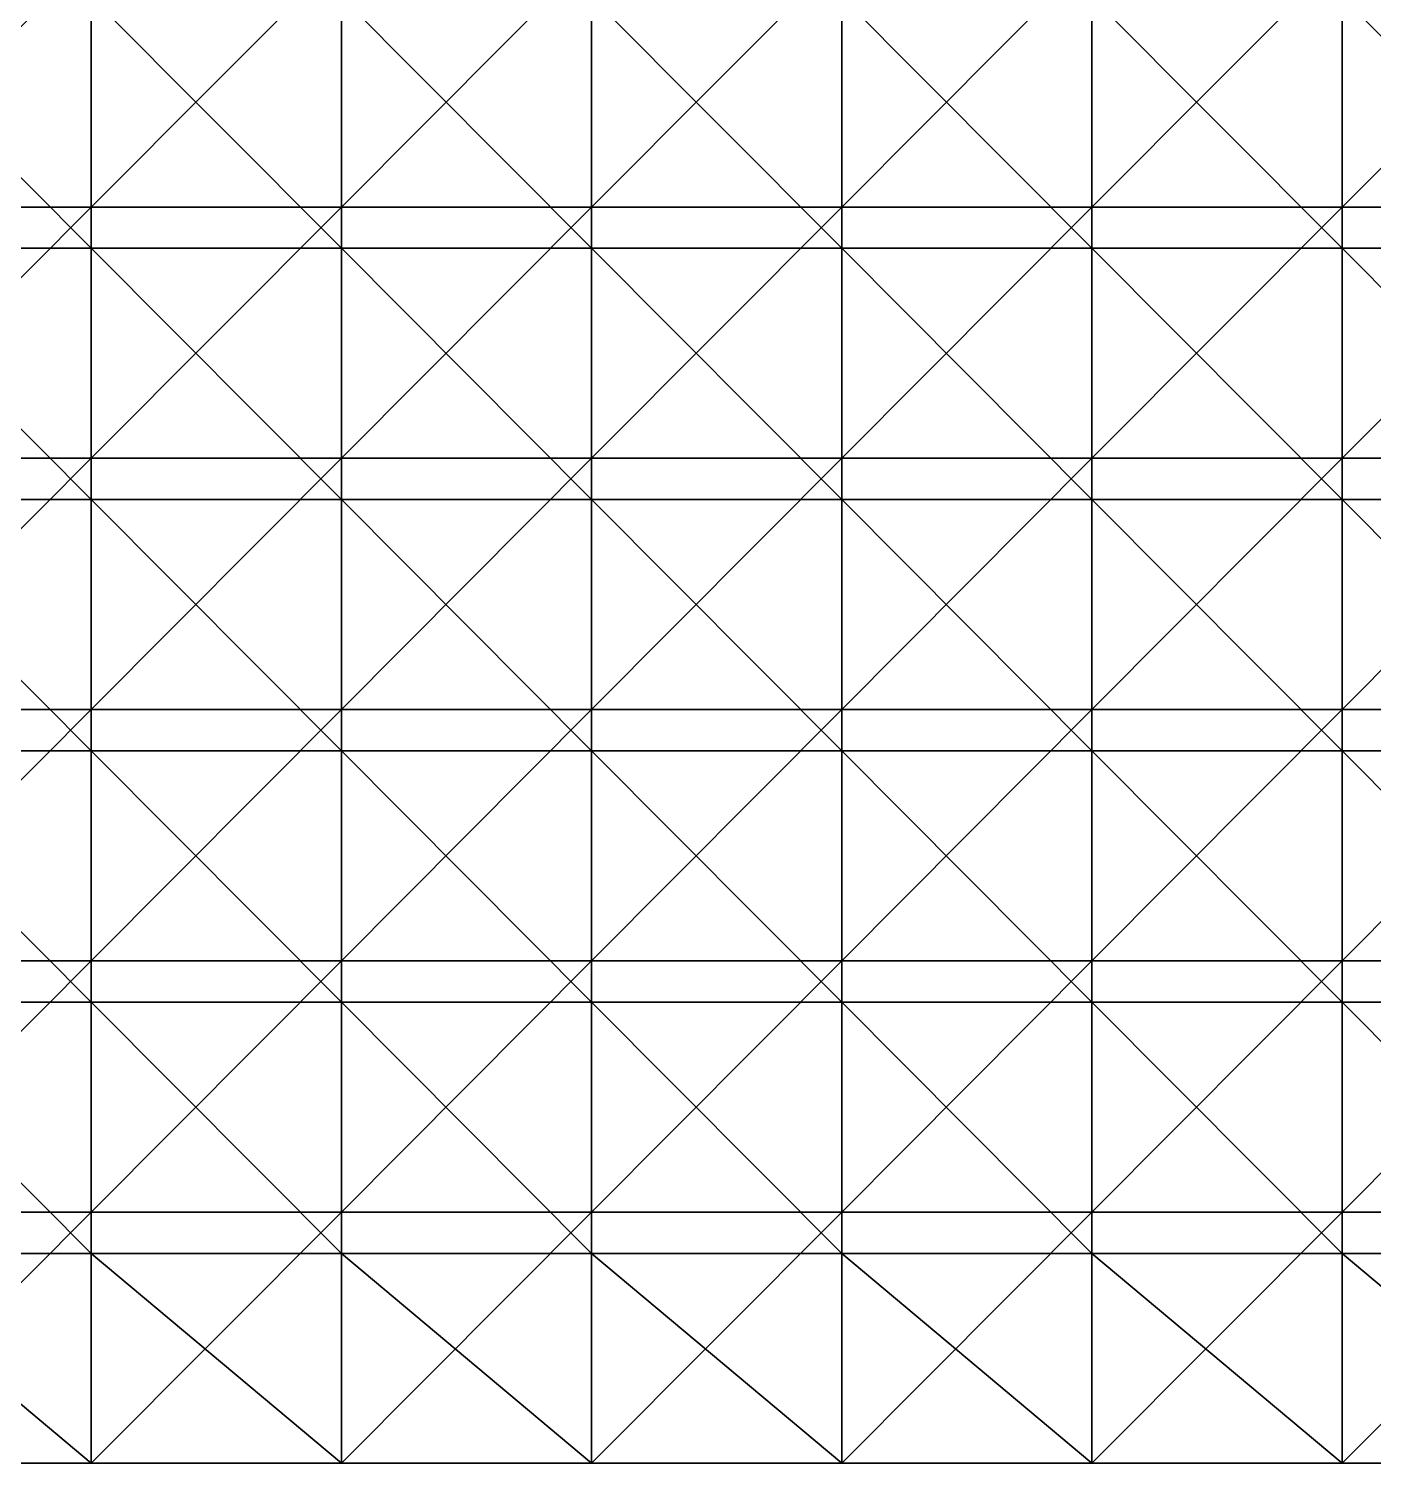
# Model space of a CAD drawing. Header units: inches. Extents: x 0 to 300, y 0 to 160.
# Drawn here: x 75 to 112.5, y 0 to 40 of the extents above; entities that cross this region are included whole.
import ezdxf

# ---------------------------------------------------------------- set-up
doc = ezdxf.new("R2010")
doc.units = ezdxf.units.IN
doc.header["$LTSCALE"] = 198.929398
doc.header["$MEASUREMENT"] = 0
for name, color, linetype in [('3', 7, 'CONTINUOUS'), ('4', 7, 'CONTINUOUS'), ('6', 7, 'CONTINUOUS')]:
    doc.layers.add(name, color=color, linetype=linetype)

msp = doc.modelspace()

# ---------------------------------------------------------------- linework, layer by layer
at = {"layer": '3', "linetype": 'CONTINUOUS'}
for points in [[(76.744, 0), (69.767, 0), (76.744, 0, -7), (76.744, 0)], [(76.744, 0, -7), (69.767, 0), (69.767, 0, -7), (76.744, 0, -7)], [(76.744, 0, -7), (69.767, 0, -7), (76.744, 0, -14.007), (76.744, 0, -7)], [(76.744, 0, -14.007), (69.767, 0, -7), (69.767, 0, -14.007), (76.744, 0, -14.007)], [(76.744, 0, -14.007), (69.767, 0, -14.007), (76.744, 0, -21.014), (76.744, 0, -14.007)], [(76.744, 0, -21.014), (69.767, 0, -14.007), (69.767, 0, -21.014), (76.744, 0, -21.014)], [(76.744, 0, -21.014), (69.767, 0, -21.014), (76.744, 0, -28.021), (76.744, 0, -21.014)], [(76.744, 0, -28.021), (69.767, 0, -21.014), (69.767, 0, -28.021), (76.744, 0, -28.021)], [(76.744, 0, -28.021), (69.767, 0, -28.021), (76.744, 0, -35.028), (76.744, 0, -28.021)], [(76.744, 0, -35.028), (69.767, 0, -28.021), (69.767, 0, -35.028), (76.744, 0, -35.028)], [(76.744, 0, -35.028), (69.767, 0, -35.028), (76.744, 0, -42.035), (76.744, 0, -35.028)], [(76.744, 0, -42.035), (69.767, 0, -35.028), (69.767, 0, -42.035), (76.744, 0, -42.035)], [(76.744, 0, -42.035), (69.767, 0, -42.035), (76.744, 0, -49.042), (76.744, 0, -42.035)], [(76.744, 0, -49.042), (69.767, 0, -42.035), (69.767, 0, -49.042), (76.744, 0, -49.042)], [(76.744, 0, -49.042), (69.767, 0, -49.042), (76.744, 0, -56.049), (76.744, 0, -49.042)], [(76.744, 0, -56.049), (69.767, 0, -49.042), (69.767, 0, -56.049), (76.744, 0, -56.049)], [(76.744, 0, -56.049), (69.767, 0, -56.049), (76.744, 0, -63.056), (76.744, 0, -56.049)], [(76.744, 0, -63.056), (69.767, 0, -56.049), (69.767, 0, -63.056), (76.744, 0, -63.056)], [(76.744, 0, -63.056), (69.767, 0, -63.056), (76.744, 0, -70.063), (76.744, 0, -63.056)], [(76.744, 0, -70.063), (69.767, 0, -63.056), (69.767, 0, -70.063), (76.744, 0, -70.063)], [(76.744, 0, -70.063), (69.767, 0, -70.063), (76.744, 0, -77.07), (76.744, 0, -70.063)], [(76.744, 0, -77.07), (69.767, 0, -70.063), (69.767, 0, -77.07), (76.744, 0, -77.07)], [(76.744, 0, -77.07), (69.767, 0, -77.07), (76.744, 0, -84.077), (76.744, 0, -77.07)], [(76.744, 0, -84.077), (69.767, 0, -77.07), (69.767, 0, -84.077), (76.744, 0, -84.077)], [(76.744, 0, -84.077), (69.767, 0, -84.077), (76.744, 0, -91.084), (76.744, 0, -84.077)], [(76.744, 0, -91.084), (69.767, 0, -84.077), (69.767, 0, -91.084), (76.744, 0, -91.084)], [(76.744, 0, -91.084), (69.767, 0, -91.084), (76.744, 0, -98.091), (76.744, 0, -91.084)], [(76.744, 0, -98.091), (69.767, 0, -91.084), (69.767, 0, -98.091), (76.744, 0, -98.091)], [(76.744, 0, -98.091), (69.767, 0, -98.091), (76.744, 0, -105.098), (76.744, 0, -98.091)], [(76.744, 0, -105.098), (69.767, 0, -98.091), (69.767, 0, -105.098), (76.744, 0, -105.098)], [(76.744, 0, -105.098), (69.767, 0, -105.098), (76.744, 0, -112.105), (76.744, 0, -105.098)], [(76.744, 0, -112.105), (69.767, 0, -105.098), (69.767, 0, -112.105), (76.744, 0, -112.105)], [(76.744, 0, -112.105), (69.767, 0, -112.105), (76.744, 0, -119.112), (76.744, 0, -112.105)], [(76.744, 0, -119.112), (69.767, 0, -112.105), (69.767, 0, -119.112), (76.744, 0, -119.112)], [(76.744, 0, -119.112), (69.767, 0, -119.112), (76.744, 0, -126.119), (76.744, 0, -119.112)], [(76.744, 0, -126.119), (69.767, 0, -119.112), (69.767, 0, -126.119), (76.744, 0, -126.119)], [(76.744, 0, -126.119), (69.767, 0, -126.119), (76.744, 0, -133.126), (76.744, 0, -126.119)], [(76.744, 0, -133.126), (69.767, 0, -126.119), (69.767, 0, -133.126), (76.744, 0, -133.126)], [(76.744, 0, -133.126), (69.767, 0, -133.126), (76.744, 0, -140.133), (76.744, 0, -133.126)], [(76.744, 0, -140.133), (69.767, 0, -133.126), (69.767, 0, -140.133), (76.744, 0, -140.133)], [(76.744, 0, -140.133), (69.767, 0, -140.133), (76.744, 0, -147.14), (76.744, 0, -140.133)], [(76.744, 0, -147.14), (69.767, 0, -140.133), (69.767, 0, -147.14), (76.744, 0, -147.14)], [(76.744, 0, -147.14), (69.767, 0, -147.14), (76.744, 0, -154.147), (76.744, 0, -147.14)], [(76.744, 0, -154.147), (69.767, 0, -147.14), (69.767, 0, -154.147), (76.744, 0, -154.147)], [(76.744, 0, -154.147), (69.767, 0, -154.147), (76.744, 0, -160), (76.744, 0, -154.147)], [(76.744, 0, -160), (69.767, 0, -154.147), (69.767, 0, -160), (76.744, 0, -160)], [(83.721, 0), (76.744, 0), (83.721, 0, -7), (83.721, 0)], [(83.721, 0, -7), (76.744, 0), (76.744, 0, -7), (83.721, 0, -7)], [(83.721, 0, -7), (76.744, 0, -7), (83.721, 0, -14.007), (83.721, 0, -7)], [(83.721, 0, -14.007), (76.744, 0, -7), (76.744, 0, -14.007), (83.721, 0, -14.007)], [(83.721, 0, -14.007), (76.744, 0, -14.007), (83.721, 0, -21.014), (83.721, 0, -14.007)], [(83.721, 0, -21.014), (76.744, 0, -14.007), (76.744, 0, -21.014), (83.721, 0, -21.014)], [(83.721, 0, -21.014), (76.744, 0, -21.014), (83.721, 0, -28.021), (83.721, 0, -21.014)], [(83.721, 0, -28.021), (76.744, 0, -21.014), (76.744, 0, -28.021), (83.721, 0, -28.021)], [(83.721, 0, -28.021), (76.744, 0, -28.021), (83.721, 0, -35.028), (83.721, 0, -28.021)], [(83.721, 0, -35.028), (76.744, 0, -28.021), (76.744, 0, -35.028), (83.721, 0, -35.028)], [(83.721, 0, -35.028), (76.744, 0, -35.028), (83.721, 0, -42.035), (83.721, 0, -35.028)], [(83.721, 0, -42.035), (76.744, 0, -35.028), (76.744, 0, -42.035), (83.721, 0, -42.035)], [(83.721, 0, -42.035), (76.744, 0, -42.035), (83.721, 0, -49.042), (83.721, 0, -42.035)], [(83.721, 0, -49.042), (76.744, 0, -42.035), (76.744, 0, -49.042), (83.721, 0, -49.042)], [(83.721, 0, -49.042), (76.744, 0, -49.042), (83.721, 0, -56.049), (83.721, 0, -49.042)], [(83.721, 0, -56.049), (76.744, 0, -49.042), (76.744, 0, -56.049), (83.721, 0, -56.049)], [(83.721, 0, -56.049), (76.744, 0, -56.049), (83.721, 0, -63.056), (83.721, 0, -56.049)], [(83.721, 0, -63.056), (76.744, 0, -56.049), (76.744, 0, -63.056), (83.721, 0, -63.056)], [(83.721, 0, -63.056), (76.744, 0, -63.056), (83.721, 0, -70.063), (83.721, 0, -63.056)], [(83.721, 0, -70.063), (76.744, 0, -63.056), (76.744, 0, -70.063), (83.721, 0, -70.063)], [(83.721, 0, -70.063), (76.744, 0, -70.063), (83.721, 0, -77.07), (83.721, 0, -70.063)], [(83.721, 0, -77.07), (76.744, 0, -70.063), (76.744, 0, -77.07), (83.721, 0, -77.07)], [(83.721, 0, -77.07), (76.744, 0, -77.07), (83.721, 0, -84.077), (83.721, 0, -77.07)], [(83.721, 0, -84.077), (76.744, 0, -77.07), (76.744, 0, -84.077), (83.721, 0, -84.077)], [(83.721, 0, -84.077), (76.744, 0, -84.077), (83.721, 0, -91.084), (83.721, 0, -84.077)], [(83.721, 0, -91.084), (76.744, 0, -84.077), (76.744, 0, -91.084), (83.721, 0, -91.084)], [(83.721, 0, -91.084), (76.744, 0, -91.084), (83.721, 0, -98.091), (83.721, 0, -91.084)], [(83.721, 0, -98.091), (76.744, 0, -91.084), (76.744, 0, -98.091), (83.721, 0, -98.091)], [(83.721, 0, -98.091), (76.744, 0, -98.091), (83.721, 0, -105.098), (83.721, 0, -98.091)], [(83.721, 0, -105.098), (76.744, 0, -98.091), (76.744, 0, -105.098), (83.721, 0, -105.098)], [(83.721, 0, -105.098), (76.744, 0, -105.098), (83.721, 0, -112.105), (83.721, 0, -105.098)], [(83.721, 0, -112.105), (76.744, 0, -105.098), (76.744, 0, -112.105), (83.721, 0, -112.105)], [(83.721, 0, -112.105), (76.744, 0, -112.105), (83.721, 0, -119.112), (83.721, 0, -112.105)], [(83.721, 0, -119.112), (76.744, 0, -112.105), (76.744, 0, -119.112), (83.721, 0, -119.112)], [(83.721, 0, -119.112), (76.744, 0, -119.112), (83.721, 0, -126.119), (83.721, 0, -119.112)], [(83.721, 0, -126.119), (76.744, 0, -119.112), (76.744, 0, -126.119), (83.721, 0, -126.119)], [(83.721, 0, -126.119), (76.744, 0, -126.119), (83.721, 0, -133.126), (83.721, 0, -126.119)], [(83.721, 0, -133.126), (76.744, 0, -126.119), (76.744, 0, -133.126), (83.721, 0, -133.126)], [(83.721, 0, -133.126), (76.744, 0, -133.126), (83.721, 0, -140.133), (83.721, 0, -133.126)], [(83.721, 0, -140.133), (76.744, 0, -133.126), (76.744, 0, -140.133), (83.721, 0, -140.133)], [(83.721, 0, -140.133), (76.744, 0, -140.133), (83.721, 0, -147.14), (83.721, 0, -140.133)], [(83.721, 0, -147.14), (76.744, 0, -140.133), (76.744, 0, -147.14), (83.721, 0, -147.14)], [(83.721, 0, -147.14), (76.744, 0, -147.14), (83.721, 0, -154.147), (83.721, 0, -147.14)], [(83.721, 0, -154.147), (76.744, 0, -147.14), (76.744, 0, -154.147), (83.721, 0, -154.147)], [(83.721, 0, -154.147), (76.744, 0, -154.147), (83.721, 0, -160), (83.721, 0, -154.147)], [(83.721, 0, -160), (76.744, 0, -154.147), (76.744, 0, -160), (83.721, 0, -160)], [(90.698, 0), (83.721, 0), (90.698, 0, -7), (90.698, 0)], [(90.698, 0, -7), (83.721, 0), (83.721, 0, -7), (90.698, 0, -7)], [(90.698, 0, -7), (83.721, 0, -7), (90.698, 0, -14.007), (90.698, 0, -7)], [(90.698, 0, -14.007), (83.721, 0, -7), (83.721, 0, -14.007), (90.698, 0, -14.007)], [(90.698, 0, -14.007), (83.721, 0, -14.007), (90.698, 0, -21.014), (90.698, 0, -14.007)], [(90.698, 0, -21.014), (83.721, 0, -14.007), (83.721, 0, -21.014), (90.698, 0, -21.014)], [(90.698, 0, -21.014), (83.721, 0, -21.014), (90.698, 0, -28.021), (90.698, 0, -21.014)], [(90.698, 0, -28.021), (83.721, 0, -21.014), (83.721, 0, -28.021), (90.698, 0, -28.021)], [(90.698, 0, -28.021), (83.721, 0, -28.021), (90.698, 0, -35.028), (90.698, 0, -28.021)], [(90.698, 0, -35.028), (83.721, 0, -28.021), (83.721, 0, -35.028), (90.698, 0, -35.028)], [(90.698, 0, -35.028), (83.721, 0, -35.028), (90.698, 0, -42.035), (90.698, 0, -35.028)], [(90.698, 0, -42.035), (83.721, 0, -35.028), (83.721, 0, -42.035), (90.698, 0, -42.035)], [(90.698, 0, -42.035), (83.721, 0, -42.035), (90.698, 0, -49.042), (90.698, 0, -42.035)], [(90.698, 0, -49.042), (83.721, 0, -42.035), (83.721, 0, -49.042), (90.698, 0, -49.042)], [(90.698, 0, -49.042), (83.721, 0, -49.042), (90.698, 0, -56.049), (90.698, 0, -49.042)], [(90.698, 0, -56.049), (83.721, 0, -49.042), (83.721, 0, -56.049), (90.698, 0, -56.049)], [(90.698, 0, -56.049), (83.721, 0, -56.049), (90.698, 0, -63.056), (90.698, 0, -56.049)], [(90.698, 0, -63.056), (83.721, 0, -56.049), (83.721, 0, -63.056), (90.698, 0, -63.056)], [(90.698, 0, -63.056), (83.721, 0, -63.056), (90.698, 0, -70.063), (90.698, 0, -63.056)], [(90.698, 0, -70.063), (83.721, 0, -63.056), (83.721, 0, -70.063), (90.698, 0, -70.063)], [(90.698, 0, -70.063), (83.721, 0, -70.063), (90.698, 0, -77.07), (90.698, 0, -70.063)], [(90.698, 0, -77.07), (83.721, 0, -70.063), (83.721, 0, -77.07), (90.698, 0, -77.07)], [(90.698, 0, -77.07), (83.721, 0, -77.07), (90.698, 0, -84.077), (90.698, 0, -77.07)], [(90.698, 0, -84.077), (83.721, 0, -77.07), (83.721, 0, -84.077), (90.698, 0, -84.077)], [(90.698, 0, -84.077), (83.721, 0, -84.077), (90.698, 0, -91.084), (90.698, 0, -84.077)], [(90.698, 0, -91.084), (83.721, 0, -84.077), (83.721, 0, -91.084), (90.698, 0, -91.084)], [(90.698, 0, -91.084), (83.721, 0, -91.084), (90.698, 0, -98.091), (90.698, 0, -91.084)], [(90.698, 0, -98.091), (83.721, 0, -91.084), (83.721, 0, -98.091), (90.698, 0, -98.091)], [(90.698, 0, -98.091), (83.721, 0, -98.091), (90.698, 0, -105.098), (90.698, 0, -98.091)], [(90.698, 0, -105.098), (83.721, 0, -98.091), (83.721, 0, -105.098), (90.698, 0, -105.098)], [(90.698, 0, -105.098), (83.721, 0, -105.098), (90.698, 0, -112.105), (90.698, 0, -105.098)], [(90.698, 0, -112.105), (83.721, 0, -105.098), (83.721, 0, -112.105), (90.698, 0, -112.105)], [(90.698, 0, -112.105), (83.721, 0, -112.105), (90.698, 0, -119.112), (90.698, 0, -112.105)], [(90.698, 0, -119.112), (83.721, 0, -112.105), (83.721, 0, -119.112), (90.698, 0, -119.112)], [(90.698, 0, -119.112), (83.721, 0, -119.112), (90.698, 0, -126.119), (90.698, 0, -119.112)], [(90.698, 0, -126.119), (83.721, 0, -119.112), (83.721, 0, -126.119), (90.698, 0, -126.119)], [(90.698, 0, -126.119), (83.721, 0, -126.119), (90.698, 0, -133.126), (90.698, 0, -126.119)], [(90.698, 0, -133.126), (83.721, 0, -126.119), (83.721, 0, -133.126), (90.698, 0, -133.126)], [(90.698, 0, -133.126), (83.721, 0, -133.126), (90.698, 0, -140.133), (90.698, 0, -133.126)], [(90.698, 0, -140.133), (83.721, 0, -133.126), (83.721, 0, -140.133), (90.698, 0, -140.133)], [(90.698, 0, -140.133), (83.721, 0, -140.133), (90.698, 0, -147.14), (90.698, 0, -140.133)], [(90.698, 0, -147.14), (83.721, 0, -140.133), (83.721, 0, -147.14), (90.698, 0, -147.14)], [(90.698, 0, -147.14), (83.721, 0, -147.14), (90.698, 0, -154.147), (90.698, 0, -147.14)], [(90.698, 0, -154.147), (83.721, 0, -147.14), (83.721, 0, -154.147), (90.698, 0, -154.147)], [(90.698, 0, -154.147), (83.721, 0, -154.147), (90.698, 0, -160), (90.698, 0, -154.147)], [(90.698, 0, -160), (83.721, 0, -154.147), (83.721, 0, -160), (90.698, 0, -160)], [(97.674, 0), (90.698, 0), (97.674, 0, -7), (97.674, 0)], [(97.674, 0, -7), (90.698, 0), (90.698, 0, -7), (97.674, 0, -7)], [(97.674, 0, -7), (90.698, 0, -7), (97.674, 0, -14.007), (97.674, 0, -7)], [(97.674, 0, -14.007), (90.698, 0, -7), (90.698, 0, -14.007), (97.674, 0, -14.007)], [(97.674, 0, -14.007), (90.698, 0, -14.007), (97.674, 0, -21.014), (97.674, 0, -14.007)], [(97.674, 0, -21.014), (90.698, 0, -14.007), (90.698, 0, -21.014), (97.674, 0, -21.014)], [(97.674, 0, -21.014), (90.698, 0, -21.014), (97.674, 0, -28.021), (97.674, 0, -21.014)], [(97.674, 0, -28.021), (90.698, 0, -21.014), (90.698, 0, -28.021), (97.674, 0, -28.021)], [(97.674, 0, -28.021), (90.698, 0, -28.021), (97.674, 0, -35.028), (97.674, 0, -28.021)], [(97.674, 0, -35.028), (90.698, 0, -28.021), (90.698, 0, -35.028), (97.674, 0, -35.028)], [(97.674, 0, -35.028), (90.698, 0, -35.028), (97.674, 0, -42.035), (97.674, 0, -35.028)], [(97.674, 0, -42.035), (90.698, 0, -35.028), (90.698, 0, -42.035), (97.674, 0, -42.035)], [(97.674, 0, -42.035), (90.698, 0, -42.035), (97.674, 0, -49.042), (97.674, 0, -42.035)], [(97.674, 0, -49.042), (90.698, 0, -42.035), (90.698, 0, -49.042), (97.674, 0, -49.042)], [(97.674, 0, -49.042), (90.698, 0, -49.042), (97.674, 0, -56.049), (97.674, 0, -49.042)], [(97.674, 0, -56.049), (90.698, 0, -49.042), (90.698, 0, -56.049), (97.674, 0, -56.049)], [(97.674, 0, -56.049), (90.698, 0, -56.049), (97.674, 0, -63.056), (97.674, 0, -56.049)], [(97.674, 0, -63.056), (90.698, 0, -56.049), (90.698, 0, -63.056), (97.674, 0, -63.056)], [(97.674, 0, -63.056), (90.698, 0, -63.056), (97.674, 0, -70.063), (97.674, 0, -63.056)], [(97.674, 0, -70.063), (90.698, 0, -63.056), (90.698, 0, -70.063), (97.674, 0, -70.063)], [(97.674, 0, -70.063), (90.698, 0, -70.063), (97.674, 0, -77.07), (97.674, 0, -70.063)], [(97.674, 0, -77.07), (90.698, 0, -70.063), (90.698, 0, -77.07), (97.674, 0, -77.07)], [(97.674, 0, -77.07), (90.698, 0, -77.07), (97.674, 0, -84.077), (97.674, 0, -77.07)], [(97.674, 0, -84.077), (90.698, 0, -77.07), (90.698, 0, -84.077), (97.674, 0, -84.077)], [(97.674, 0, -84.077), (90.698, 0, -84.077), (97.674, 0, -91.084), (97.674, 0, -84.077)], [(97.674, 0, -91.084), (90.698, 0, -84.077), (90.698, 0, -91.084), (97.674, 0, -91.084)], [(97.674, 0, -91.084), (90.698, 0, -91.084), (97.674, 0, -98.091), (97.674, 0, -91.084)], [(97.674, 0, -98.091), (90.698, 0, -91.084), (90.698, 0, -98.091), (97.674, 0, -98.091)], [(97.674, 0, -98.091), (90.698, 0, -98.091), (97.674, 0, -105.098), (97.674, 0, -98.091)], [(97.674, 0, -105.098), (90.698, 0, -98.091), (90.698, 0, -105.098), (97.674, 0, -105.098)], [(97.674, 0, -105.098), (90.698, 0, -105.098), (97.674, 0, -112.105), (97.674, 0, -105.098)], [(97.674, 0, -112.105), (90.698, 0, -105.098), (90.698, 0, -112.105), (97.674, 0, -112.105)], [(97.674, 0, -112.105), (90.698, 0, -112.105), (97.674, 0, -119.112), (97.674, 0, -112.105)], [(97.674, 0, -119.112), (90.698, 0, -112.105), (90.698, 0, -119.112), (97.674, 0, -119.112)], [(97.674, 0, -119.112), (90.698, 0, -119.112), (97.674, 0, -126.119), (97.674, 0, -119.112)], [(97.674, 0, -126.119), (90.698, 0, -119.112), (90.698, 0, -126.119), (97.674, 0, -126.119)], [(97.674, 0, -126.119), (90.698, 0, -126.119), (97.674, 0, -133.126), (97.674, 0, -126.119)], [(97.674, 0, -133.126), (90.698, 0, -126.119), (90.698, 0, -133.126), (97.674, 0, -133.126)], [(97.674, 0, -133.126), (90.698, 0, -133.126), (97.674, 0, -140.133), (97.674, 0, -133.126)], [(97.674, 0, -140.133), (90.698, 0, -133.126), (90.698, 0, -140.133), (97.674, 0, -140.133)], [(97.674, 0, -140.133), (90.698, 0, -140.133), (97.674, 0, -147.14), (97.674, 0, -140.133)], [(97.674, 0, -147.14), (90.698, 0, -140.133), (90.698, 0, -147.14), (97.674, 0, -147.14)], [(97.674, 0, -147.14), (90.698, 0, -147.14), (97.674, 0, -154.147), (97.674, 0, -147.14)], [(97.674, 0, -154.147), (90.698, 0, -147.14), (90.698, 0, -154.147), (97.674, 0, -154.147)], [(97.674, 0, -154.147), (90.698, 0, -154.147), (97.674, 0, -160), (97.674, 0, -154.147)], [(97.674, 0, -160), (90.698, 0, -154.147), (90.698, 0, -160), (97.674, 0, -160)], [(104.651, 0), (97.674, 0), (104.651, 0, -7), (104.651, 0)], [(104.651, 0, -7), (97.674, 0), (97.674, 0, -7), (104.651, 0, -7)], [(104.651, 0, -7), (97.674, 0, -7), (104.651, 0, -14.007), (104.651, 0, -7)], [(104.651, 0, -14.007), (97.674, 0, -7), (97.674, 0, -14.007), (104.651, 0, -14.007)], [(104.651, 0, -14.007), (97.674, 0, -14.007), (104.651, 0, -21.014), (104.651, 0, -14.007)], [(104.651, 0, -21.014), (97.674, 0, -14.007), (97.674, 0, -21.014), (104.651, 0, -21.014)], [(104.651, 0, -21.014), (97.674, 0, -21.014), (104.651, 0, -28.021), (104.651, 0, -21.014)], [(104.651, 0, -28.021), (97.674, 0, -21.014), (97.674, 0, -28.021), (104.651, 0, -28.021)], [(104.651, 0, -28.021), (97.674, 0, -28.021), (104.651, 0, -35.028), (104.651, 0, -28.021)], [(104.651, 0, -35.028), (97.674, 0, -28.021), (97.674, 0, -35.028), (104.651, 0, -35.028)], [(104.651, 0, -35.028), (97.674, 0, -35.028), (104.651, 0, -42.035), (104.651, 0, -35.028)], [(104.651, 0, -42.035), (97.674, 0, -35.028), (97.674, 0, -42.035), (104.651, 0, -42.035)], [(104.651, 0, -42.035), (97.674, 0, -42.035), (104.651, 0, -49.042), (104.651, 0, -42.035)], [(104.651, 0, -49.042), (97.674, 0, -42.035), (97.674, 0, -49.042), (104.651, 0, -49.042)], [(104.651, 0, -49.042), (97.674, 0, -49.042), (104.651, 0, -56.049), (104.651, 0, -49.042)], [(104.651, 0, -56.049), (97.674, 0, -49.042), (97.674, 0, -56.049), (104.651, 0, -56.049)], [(104.651, 0, -56.049), (97.674, 0, -56.049), (104.651, 0, -63.056), (104.651, 0, -56.049)], [(104.651, 0, -63.056), (97.674, 0, -56.049), (97.674, 0, -63.056), (104.651, 0, -63.056)], [(104.651, 0, -63.056), (97.674, 0, -63.056), (104.651, 0, -70.063), (104.651, 0, -63.056)], [(104.651, 0, -70.063), (97.674, 0, -63.056), (97.674, 0, -70.063), (104.651, 0, -70.063)], [(104.651, 0, -70.063), (97.674, 0, -70.063), (104.651, 0, -77.07), (104.651, 0, -70.063)], [(104.651, 0, -77.07), (97.674, 0, -70.063), (97.674, 0, -77.07), (104.651, 0, -77.07)], [(104.651, 0, -77.07), (97.674, 0, -77.07), (104.651, 0, -84.077), (104.651, 0, -77.07)], [(104.651, 0, -84.077), (97.674, 0, -77.07), (97.674, 0, -84.077), (104.651, 0, -84.077)], [(104.651, 0, -84.077), (97.674, 0, -84.077), (104.651, 0, -91.084), (104.651, 0, -84.077)], [(104.651, 0, -91.084), (97.674, 0, -84.077), (97.674, 0, -91.084), (104.651, 0, -91.084)], [(104.651, 0, -91.084), (97.674, 0, -91.084), (104.651, 0, -98.091), (104.651, 0, -91.084)], [(104.651, 0, -98.091), (97.674, 0, -91.084), (97.674, 0, -98.091), (104.651, 0, -98.091)], [(104.651, 0, -98.091), (97.674, 0, -98.091), (104.651, 0, -105.098), (104.651, 0, -98.091)], [(104.651, 0, -105.098), (97.674, 0, -98.091), (97.674, 0, -105.098), (104.651, 0, -105.098)], [(104.651, 0, -105.098), (97.674, 0, -105.098), (104.651, 0, -112.105), (104.651, 0, -105.098)], [(104.651, 0, -112.105), (97.674, 0, -105.098), (97.674, 0, -112.105), (104.651, 0, -112.105)], [(104.651, 0, -112.105), (97.674, 0, -112.105), (104.651, 0, -119.112), (104.651, 0, -112.105)], [(104.651, 0, -119.112), (97.674, 0, -112.105), (97.674, 0, -119.112), (104.651, 0, -119.112)], [(104.651, 0, -119.112), (97.674, 0, -119.112), (104.651, 0, -126.119), (104.651, 0, -119.112)], [(104.651, 0, -126.119), (97.674, 0, -119.112), (97.674, 0, -126.119), (104.651, 0, -126.119)], [(104.651, 0, -126.119), (97.674, 0, -126.119), (104.651, 0, -133.126), (104.651, 0, -126.119)], [(104.651, 0, -133.126), (97.674, 0, -126.119), (97.674, 0, -133.126), (104.651, 0, -133.126)], [(104.651, 0, -133.126), (97.674, 0, -133.126), (104.651, 0, -140.133), (104.651, 0, -133.126)], [(104.651, 0, -140.133), (97.674, 0, -133.126), (97.674, 0, -140.133), (104.651, 0, -140.133)], [(104.651, 0, -140.133), (97.674, 0, -140.133), (104.651, 0, -147.14), (104.651, 0, -140.133)], [(104.651, 0, -147.14), (97.674, 0, -140.133), (97.674, 0, -147.14), (104.651, 0, -147.14)], [(104.651, 0, -147.14), (97.674, 0, -147.14), (104.651, 0, -154.147), (104.651, 0, -147.14)], [(104.651, 0, -154.147), (97.674, 0, -147.14), (97.674, 0, -154.147), (104.651, 0, -154.147)], [(104.651, 0, -154.147), (97.674, 0, -154.147), (104.651, 0, -160), (104.651, 0, -154.147)], [(104.651, 0, -160), (97.674, 0, -154.147), (97.674, 0, -160), (104.651, 0, -160)], [(111.628, 0), (104.651, 0), (111.628, 0, -7), (111.628, 0)], [(111.628, 0, -7), (104.651, 0), (104.651, 0, -7), (111.628, 0, -7)], [(111.628, 0, -7), (104.651, 0, -7), (111.628, 0, -14.007), (111.628, 0, -7)], [(111.628, 0, -14.007), (104.651, 0, -7), (104.651, 0, -14.007), (111.628, 0, -14.007)], [(111.628, 0, -14.007), (104.651, 0, -14.007), (111.628, 0, -21.014), (111.628, 0, -14.007)], [(111.628, 0, -21.014), (104.651, 0, -14.007), (104.651, 0, -21.014), (111.628, 0, -21.014)], [(111.628, 0, -21.014), (104.651, 0, -21.014), (111.628, 0, -28.021), (111.628, 0, -21.014)], [(111.628, 0, -28.021), (104.651, 0, -21.014), (104.651, 0, -28.021), (111.628, 0, -28.021)], [(111.628, 0, -28.021), (104.651, 0, -28.021), (111.628, 0, -35.028), (111.628, 0, -28.021)], [(111.628, 0, -35.028), (104.651, 0, -28.021), (104.651, 0, -35.028), (111.628, 0, -35.028)], [(111.628, 0, -35.028), (104.651, 0, -35.028), (111.628, 0, -42.035), (111.628, 0, -35.028)], [(111.628, 0, -42.035), (104.651, 0, -35.028), (104.651, 0, -42.035), (111.628, 0, -42.035)], [(111.628, 0, -42.035), (104.651, 0, -42.035), (111.628, 0, -49.042), (111.628, 0, -42.035)], [(111.628, 0, -49.042), (104.651, 0, -42.035), (104.651, 0, -49.042), (111.628, 0, -49.042)], [(111.628, 0, -49.042), (104.651, 0, -49.042), (111.628, 0, -56.049), (111.628, 0, -49.042)], [(111.628, 0, -56.049), (104.651, 0, -49.042), (104.651, 0, -56.049), (111.628, 0, -56.049)], [(111.628, 0, -56.049), (104.651, 0, -56.049), (111.628, 0, -63.056), (111.628, 0, -56.049)], [(111.628, 0, -63.056), (104.651, 0, -56.049), (104.651, 0, -63.056), (111.628, 0, -63.056)], [(111.628, 0, -63.056), (104.651, 0, -63.056), (111.628, 0, -70.063), (111.628, 0, -63.056)], [(111.628, 0, -70.063), (104.651, 0, -63.056), (104.651, 0, -70.063), (111.628, 0, -70.063)], [(111.628, 0, -70.063), (104.651, 0, -70.063), (111.628, 0, -77.07), (111.628, 0, -70.063)], [(111.628, 0, -77.07), (104.651, 0, -70.063), (104.651, 0, -77.07), (111.628, 0, -77.07)], [(111.628, 0, -77.07), (104.651, 0, -77.07), (111.628, 0, -84.077), (111.628, 0, -77.07)], [(111.628, 0, -84.077), (104.651, 0, -77.07), (104.651, 0, -84.077), (111.628, 0, -84.077)], [(111.628, 0, -84.077), (104.651, 0, -84.077), (111.628, 0, -91.084), (111.628, 0, -84.077)], [(111.628, 0, -91.084), (104.651, 0, -84.077), (104.651, 0, -91.084), (111.628, 0, -91.084)], [(111.628, 0, -91.084), (104.651, 0, -91.084), (111.628, 0, -98.091), (111.628, 0, -91.084)], [(111.628, 0, -98.091), (104.651, 0, -91.084), (104.651, 0, -98.091), (111.628, 0, -98.091)], [(111.628, 0, -98.091), (104.651, 0, -98.091), (111.628, 0, -105.098), (111.628, 0, -98.091)], [(111.628, 0, -105.098), (104.651, 0, -98.091), (104.651, 0, -105.098), (111.628, 0, -105.098)], [(111.628, 0, -105.098), (104.651, 0, -105.098), (111.628, 0, -112.105), (111.628, 0, -105.098)], [(111.628, 0, -112.105), (104.651, 0, -105.098), (104.651, 0, -112.105), (111.628, 0, -112.105)], [(111.628, 0, -112.105), (104.651, 0, -112.105), (111.628, 0, -119.112), (111.628, 0, -112.105)], [(111.628, 0, -119.112), (104.651, 0, -112.105), (104.651, 0, -119.112), (111.628, 0, -119.112)], [(111.628, 0, -119.112), (104.651, 0, -119.112), (111.628, 0, -126.119), (111.628, 0, -119.112)], [(111.628, 0, -126.119), (104.651, 0, -119.112), (104.651, 0, -126.119), (111.628, 0, -126.119)], [(111.628, 0, -126.119), (104.651, 0, -126.119), (111.628, 0, -133.126), (111.628, 0, -126.119)], [(111.628, 0, -133.126), (104.651, 0, -126.119), (104.651, 0, -133.126), (111.628, 0, -133.126)], [(111.628, 0, -133.126), (104.651, 0, -133.126), (111.628, 0, -140.133), (111.628, 0, -133.126)], [(111.628, 0, -140.133), (104.651, 0, -133.126), (104.651, 0, -140.133), (111.628, 0, -140.133)], [(111.628, 0, -140.133), (104.651, 0, -140.133), (111.628, 0, -147.14), (111.628, 0, -140.133)], [(111.628, 0, -147.14), (104.651, 0, -140.133), (104.651, 0, -147.14), (111.628, 0, -147.14)], [(111.628, 0, -147.14), (104.651, 0, -147.14), (111.628, 0, -154.147), (111.628, 0, -147.14)], [(111.628, 0, -154.147), (104.651, 0, -147.14), (104.651, 0, -154.147), (111.628, 0, -154.147)], [(111.628, 0, -154.147), (104.651, 0, -154.147), (111.628, 0, -160), (111.628, 0, -154.147)], [(111.628, 0, -160), (104.651, 0, -154.147), (104.651, 0, -160), (111.628, 0, -160)], [(118.605, 0), (111.628, 0), (118.605, 0, -7), (118.605, 0)], [(118.605, 0, -7), (111.628, 0), (111.628, 0, -7), (118.605, 0, -7)], [(118.605, 0, -7), (111.628, 0, -7), (118.605, 0, -14.007), (118.605, 0, -7)], [(118.605, 0, -14.007), (111.628, 0, -7), (111.628, 0, -14.007), (118.605, 0, -14.007)], [(118.605, 0, -14.007), (111.628, 0, -14.007), (118.605, 0, -21.014), (118.605, 0, -14.007)], [(118.605, 0, -21.014), (111.628, 0, -14.007), (111.628, 0, -21.014), (118.605, 0, -21.014)], [(118.605, 0, -21.014), (111.628, 0, -21.014), (118.605, 0, -28.021), (118.605, 0, -21.014)], [(118.605, 0, -28.021), (111.628, 0, -21.014), (111.628, 0, -28.021), (118.605, 0, -28.021)], [(118.605, 0, -28.021), (111.628, 0, -28.021), (118.605, 0, -35.028), (118.605, 0, -28.021)], [(118.605, 0, -35.028), (111.628, 0, -28.021), (111.628, 0, -35.028), (118.605, 0, -35.028)], [(118.605, 0, -35.028), (111.628, 0, -35.028), (118.605, 0, -42.035), (118.605, 0, -35.028)], [(118.605, 0, -42.035), (111.628, 0, -35.028), (111.628, 0, -42.035), (118.605, 0, -42.035)], [(118.605, 0, -42.035), (111.628, 0, -42.035), (118.605, 0, -49.042), (118.605, 0, -42.035)], [(118.605, 0, -49.042), (111.628, 0, -42.035), (111.628, 0, -49.042), (118.605, 0, -49.042)], [(118.605, 0, -49.042), (111.628, 0, -49.042), (118.605, 0, -56.049), (118.605, 0, -49.042)], [(118.605, 0, -56.049), (111.628, 0, -49.042), (111.628, 0, -56.049), (118.605, 0, -56.049)], [(118.605, 0, -56.049), (111.628, 0, -56.049), (118.605, 0, -63.056), (118.605, 0, -56.049)], [(118.605, 0, -63.056), (111.628, 0, -56.049), (111.628, 0, -63.056), (118.605, 0, -63.056)], [(118.605, 0, -63.056), (111.628, 0, -63.056), (118.605, 0, -70.063), (118.605, 0, -63.056)], [(118.605, 0, -70.063), (111.628, 0, -63.056), (111.628, 0, -70.063), (118.605, 0, -70.063)], [(118.605, 0, -70.063), (111.628, 0, -70.063), (118.605, 0, -77.07), (118.605, 0, -70.063)], [(118.605, 0, -77.07), (111.628, 0, -70.063), (111.628, 0, -77.07), (118.605, 0, -77.07)], [(118.605, 0, -77.07), (111.628, 0, -77.07), (118.605, 0, -84.077), (118.605, 0, -77.07)], [(118.605, 0, -84.077), (111.628, 0, -77.07), (111.628, 0, -84.077), (118.605, 0, -84.077)], [(118.605, 0, -84.077), (111.628, 0, -84.077), (118.605, 0, -91.084), (118.605, 0, -84.077)], [(118.605, 0, -91.084), (111.628, 0, -84.077), (111.628, 0, -91.084), (118.605, 0, -91.084)], [(118.605, 0, -91.084), (111.628, 0, -91.084), (118.605, 0, -98.091), (118.605, 0, -91.084)], [(118.605, 0, -98.091), (111.628, 0, -91.084), (111.628, 0, -98.091), (118.605, 0, -98.091)], [(118.605, 0, -98.091), (111.628, 0, -98.091), (118.605, 0, -105.098), (118.605, 0, -98.091)], [(118.605, 0, -105.098), (111.628, 0, -98.091), (111.628, 0, -105.098), (118.605, 0, -105.098)], [(118.605, 0, -105.098), (111.628, 0, -105.098), (118.605, 0, -112.105), (118.605, 0, -105.098)], [(118.605, 0, -112.105), (111.628, 0, -105.098), (111.628, 0, -112.105), (118.605, 0, -112.105)], [(118.605, 0, -112.105), (111.628, 0, -112.105), (118.605, 0, -119.112), (118.605, 0, -112.105)], [(118.605, 0, -119.112), (111.628, 0, -112.105), (111.628, 0, -119.112), (118.605, 0, -119.112)], [(118.605, 0, -119.112), (111.628, 0, -119.112), (118.605, 0, -126.119), (118.605, 0, -119.112)], [(118.605, 0, -126.119), (111.628, 0, -119.112), (111.628, 0, -126.119), (118.605, 0, -126.119)], [(118.605, 0, -126.119), (111.628, 0, -126.119), (118.605, 0, -133.126), (118.605, 0, -126.119)], [(118.605, 0, -133.126), (111.628, 0, -126.119), (111.628, 0, -133.126), (118.605, 0, -133.126)], [(118.605, 0, -133.126), (111.628, 0, -133.126), (118.605, 0, -140.133), (118.605, 0, -133.126)], [(118.605, 0, -140.133), (111.628, 0, -133.126), (111.628, 0, -140.133), (118.605, 0, -140.133)], [(118.605, 0, -140.133), (111.628, 0, -140.133), (118.605, 0, -147.14), (118.605, 0, -140.133)], [(118.605, 0, -147.14), (111.628, 0, -140.133), (111.628, 0, -147.14), (118.605, 0, -147.14)], [(118.605, 0, -147.14), (111.628, 0, -147.14), (118.605, 0, -154.147), (118.605, 0, -147.14)], [(118.605, 0, -154.147), (111.628, 0, -147.14), (111.628, 0, -154.147), (118.605, 0, -154.147)], [(118.605, 0, -154.147), (111.628, 0, -154.147), (118.605, 0, -160), (118.605, 0, -154.147)], [(118.605, 0, -160), (111.628, 0, -154.147), (111.628, 0, -160), (118.605, 0, -160)]]:
    msp.add_3dface(points, dxfattribs=at)
at = {"layer": '4', "linetype": 'CONTINUOUS'}
for points in [[(76.744, 35.028, -160), (69.767, 35.028, -160), (76.744, 42.035, -160), (76.744, 35.028, -160)], [(76.744, 42.035, -160), (69.767, 35.028, -160), (69.767, 42.035, -160), (76.744, 42.035, -160)], [(83.721, 35.028, -160), (76.744, 35.028, -160), (83.721, 42.035, -160), (83.721, 35.028, -160)], [(83.721, 42.035, -160), (76.744, 35.028, -160), (76.744, 42.035, -160), (83.721, 42.035, -160)], [(90.698, 35.028, -160), (83.721, 35.028, -160), (90.698, 42.035, -160), (90.698, 35.028, -160)], [(90.698, 42.035, -160), (83.721, 35.028, -160), (83.721, 42.035, -160), (90.698, 42.035, -160)], [(97.674, 35.028, -160), (90.698, 35.028, -160), (97.674, 42.035, -160), (97.674, 35.028, -160)], [(97.674, 42.035, -160), (90.698, 35.028, -160), (90.698, 42.035, -160), (97.674, 42.035, -160)], [(104.651, 35.028, -160), (97.674, 35.028, -160), (104.651, 42.035, -160), (104.651, 35.028, -160)], [(104.651, 42.035, -160), (97.674, 35.028, -160), (97.674, 42.035, -160), (104.651, 42.035, -160)], [(111.628, 35.028, -160), (104.651, 35.028, -160), (111.628, 42.035, -160), (111.628, 35.028, -160)], [(111.628, 42.035, -160), (104.651, 35.028, -160), (104.651, 42.035, -160), (111.628, 42.035, -160)], [(118.605, 35.028, -160), (111.628, 35.028, -160), (118.605, 42.035, -160), (118.605, 35.028, -160)], [(118.605, 42.035, -160), (111.628, 35.028, -160), (111.628, 42.035, -160), (118.605, 42.035, -160)], [(76.744, 28.021, -160), (69.767, 28.021, -160), (76.744, 35.028, -160), (76.744, 28.021, -160)], [(76.744, 35.028, -160), (69.767, 28.021, -160), (69.767, 35.028, -160), (76.744, 35.028, -160)], [(83.721, 28.021, -160), (76.744, 28.021, -160), (83.721, 35.028, -160), (83.721, 28.021, -160)], [(83.721, 35.028, -160), (76.744, 28.021, -160), (76.744, 35.028, -160), (83.721, 35.028, -160)], [(90.698, 28.021, -160), (83.721, 28.021, -160), (90.698, 35.028, -160), (90.698, 28.021, -160)], [(90.698, 35.028, -160), (83.721, 28.021, -160), (83.721, 35.028, -160), (90.698, 35.028, -160)], [(97.674, 28.021, -160), (90.698, 28.021, -160), (97.674, 35.028, -160), (97.674, 28.021, -160)], [(97.674, 35.028, -160), (90.698, 28.021, -160), (90.698, 35.028, -160), (97.674, 35.028, -160)], [(104.651, 28.021, -160), (97.674, 28.021, -160), (104.651, 35.028, -160), (104.651, 28.021, -160)], [(104.651, 35.028, -160), (97.674, 28.021, -160), (97.674, 35.028, -160), (104.651, 35.028, -160)], [(111.628, 28.021, -160), (104.651, 28.021, -160), (111.628, 35.028, -160), (111.628, 28.021, -160)], [(111.628, 35.028, -160), (104.651, 28.021, -160), (104.651, 35.028, -160), (111.628, 35.028, -160)], [(118.605, 28.021, -160), (111.628, 28.021, -160), (118.605, 35.028, -160), (118.605, 28.021, -160)], [(118.605, 35.028, -160), (111.628, 28.021, -160), (111.628, 35.028, -160), (118.605, 35.028, -160)], [(76.744, 21.014, -160), (69.767, 21.014, -160), (76.744, 28.021, -160), (76.744, 21.014, -160)], [(76.744, 28.021, -160), (69.767, 21.014, -160), (69.767, 28.021, -160), (76.744, 28.021, -160)], [(83.721, 21.014, -160), (76.744, 21.014, -160), (83.721, 28.021, -160), (83.721, 21.014, -160)], [(83.721, 28.021, -160), (76.744, 21.014, -160), (76.744, 28.021, -160), (83.721, 28.021, -160)], [(90.698, 21.014, -160), (83.721, 21.014, -160), (90.698, 28.021, -160), (90.698, 21.014, -160)], [(90.698, 28.021, -160), (83.721, 21.014, -160), (83.721, 28.021, -160), (90.698, 28.021, -160)], [(97.674, 21.014, -160), (90.698, 21.014, -160), (97.674, 28.021, -160), (97.674, 21.014, -160)], [(97.674, 28.021, -160), (90.698, 21.014, -160), (90.698, 28.021, -160), (97.674, 28.021, -160)], [(104.651, 21.014, -160), (97.674, 21.014, -160), (104.651, 28.021, -160), (104.651, 21.014, -160)], [(104.651, 28.021, -160), (97.674, 21.014, -160), (97.674, 28.021, -160), (104.651, 28.021, -160)], [(111.628, 21.014, -160), (104.651, 21.014, -160), (111.628, 28.021, -160), (111.628, 21.014, -160)], [(111.628, 28.021, -160), (104.651, 21.014, -160), (104.651, 28.021, -160), (111.628, 28.021, -160)], [(118.605, 21.014, -160), (111.628, 21.014, -160), (118.605, 28.021, -160), (118.605, 21.014, -160)], [(118.605, 28.021, -160), (111.628, 21.014, -160), (111.628, 28.021, -160), (118.605, 28.021, -160)], [(76.744, 14.007, -160), (69.767, 14.007, -160), (76.744, 21.014, -160), (76.744, 14.007, -160)], [(76.744, 21.014, -160), (69.767, 14.007, -160), (69.767, 21.014, -160), (76.744, 21.014, -160)], [(83.721, 14.007, -160), (76.744, 14.007, -160), (83.721, 21.014, -160), (83.721, 14.007, -160)], [(83.721, 21.014, -160), (76.744, 14.007, -160), (76.744, 21.014, -160), (83.721, 21.014, -160)], [(90.698, 14.007, -160), (83.721, 14.007, -160), (90.698, 21.014, -160), (90.698, 14.007, -160)], [(90.698, 21.014, -160), (83.721, 14.007, -160), (83.721, 21.014, -160), (90.698, 21.014, -160)], [(97.674, 14.007, -160), (90.698, 14.007, -160), (97.674, 21.014, -160), (97.674, 14.007, -160)], [(97.674, 21.014, -160), (90.698, 14.007, -160), (90.698, 21.014, -160), (97.674, 21.014, -160)], [(104.651, 14.007, -160), (97.674, 14.007, -160), (104.651, 21.014, -160), (104.651, 14.007, -160)], [(104.651, 21.014, -160), (97.674, 14.007, -160), (97.674, 21.014, -160), (104.651, 21.014, -160)], [(111.628, 14.007, -160), (104.651, 14.007, -160), (111.628, 21.014, -160), (111.628, 14.007, -160)], [(111.628, 21.014, -160), (104.651, 14.007, -160), (104.651, 21.014, -160), (111.628, 21.014, -160)], [(118.605, 14.007, -160), (111.628, 14.007, -160), (118.605, 21.014, -160), (118.605, 14.007, -160)], [(118.605, 21.014, -160), (111.628, 14.007, -160), (111.628, 21.014, -160), (118.605, 21.014, -160)], [(76.744, 7, -160), (69.767, 7, -160), (76.744, 14.007, -160), (76.744, 7, -160)], [(76.744, 14.007, -160), (69.767, 7, -160), (69.767, 14.007, -160), (76.744, 14.007, -160)], [(83.721, 7, -160), (76.744, 7, -160), (83.721, 14.007, -160), (83.721, 7, -160)], [(83.721, 14.007, -160), (76.744, 7, -160), (76.744, 14.007, -160), (83.721, 14.007, -160)], [(90.698, 7, -160), (83.721, 7, -160), (90.698, 14.007, -160), (90.698, 7, -160)], [(90.698, 14.007, -160), (83.721, 7, -160), (83.721, 14.007, -160), (90.698, 14.007, -160)], [(97.674, 7, -160), (90.698, 7, -160), (97.674, 14.007, -160), (97.674, 7, -160)], [(97.674, 14.007, -160), (90.698, 7, -160), (90.698, 14.007, -160), (97.674, 14.007, -160)], [(104.651, 7, -160), (97.674, 7, -160), (104.651, 14.007, -160), (104.651, 7, -160)], [(104.651, 14.007, -160), (97.674, 7, -160), (97.674, 14.007, -160), (104.651, 14.007, -160)], [(111.628, 7, -160), (104.651, 7, -160), (111.628, 14.007, -160), (111.628, 7, -160)], [(111.628, 14.007, -160), (104.651, 7, -160), (104.651, 14.007, -160), (111.628, 14.007, -160)], [(118.605, 7, -160), (111.628, 7, -160), (118.605, 14.007, -160), (118.605, 7, -160)], [(118.605, 14.007, -160), (111.628, 7, -160), (111.628, 14.007, -160), (118.605, 14.007, -160)], [(76.744, 0, -160), (69.767, 0, -160), (76.744, 7, -160), (76.744, 0, -160)], [(76.744, 7, -160), (69.767, 0, -160), (69.767, 7, -160), (76.744, 7, -160)], [(83.721, 0, -160), (76.744, 0, -160), (83.721, 7, -160), (83.721, 0, -160)], [(83.721, 7, -160), (76.744, 0, -160), (76.744, 7, -160), (83.721, 7, -160)], [(90.698, 0, -160), (83.721, 0, -160), (90.698, 7, -160), (90.698, 0, -160)], [(90.698, 7, -160), (83.721, 0, -160), (83.721, 7, -160), (90.698, 7, -160)], [(97.674, 0, -160), (90.698, 0, -160), (97.674, 7, -160), (97.674, 0, -160)], [(97.674, 7, -160), (90.698, 0, -160), (90.698, 7, -160), (97.674, 7, -160)], [(104.651, 0, -160), (97.674, 0, -160), (104.651, 7, -160), (104.651, 0, -160)], [(104.651, 7, -160), (97.674, 0, -160), (97.674, 7, -160), (104.651, 7, -160)], [(111.628, 0, -160), (104.651, 0, -160), (111.628, 7, -160), (111.628, 0, -160)], [(111.628, 7, -160), (104.651, 0, -160), (104.651, 7, -160), (111.628, 7, -160)], [(118.605, 0, -160), (111.628, 0, -160), (118.605, 7, -160), (118.605, 0, -160)], [(118.605, 7, -160), (111.628, 0, -160), (111.628, 7, -160), (118.605, 7, -160)]]:
    msp.add_3dface(points, dxfattribs=at)
at = {"layer": '6', "linetype": 'CONTINUOUS'}
for points in [[(76.744, 40.888), (69.767, 40.888), (76.744, 33.881), (76.744, 40.888)], [(76.744, 33.881), (69.767, 40.888), (69.767, 33.881), (76.744, 33.881)], [(83.721, 40.888), (76.744, 40.888), (83.721, 33.881), (83.721, 40.888)], [(83.721, 33.881), (76.744, 40.888), (76.744, 33.881), (83.721, 33.881)], [(90.698, 40.888), (83.721, 40.888), (90.698, 33.881), (90.698, 40.888)], [(90.698, 33.881), (83.721, 40.888), (83.721, 33.881), (90.698, 33.881)], [(97.674, 40.888), (90.698, 40.888), (97.674, 33.881), (97.674, 40.888)], [(97.674, 33.881), (90.698, 40.888), (90.698, 33.881), (97.674, 33.881)], [(104.651, 40.888), (97.674, 40.888), (104.651, 33.881), (104.651, 40.888)], [(104.651, 33.881), (97.674, 40.888), (97.674, 33.881), (104.651, 33.881)], [(111.628, 40.888), (104.651, 40.888), (111.628, 33.881), (111.628, 40.888)], [(111.628, 33.881), (104.651, 40.888), (104.651, 33.881), (111.628, 33.881)], [(118.605, 40.888), (111.628, 40.888), (118.605, 33.881), (118.605, 40.888)], [(118.605, 33.881), (111.628, 40.888), (111.628, 33.881), (118.605, 33.881)], [(76.744, 33.881), (69.767, 33.881), (76.744, 26.874), (76.744, 33.881)], [(76.744, 26.874), (69.767, 33.881), (69.767, 26.874), (76.744, 26.874)], [(83.721, 33.881), (76.744, 33.881), (83.721, 26.874), (83.721, 33.881)], [(83.721, 26.874), (76.744, 33.881), (76.744, 26.874), (83.721, 26.874)], [(90.698, 33.881), (83.721, 33.881), (90.698, 26.874), (90.698, 33.881)], [(90.698, 26.874), (83.721, 33.881), (83.721, 26.874), (90.698, 26.874)], [(97.674, 33.881), (90.698, 33.881), (97.674, 26.874), (97.674, 33.881)], [(97.674, 26.874), (90.698, 33.881), (90.698, 26.874), (97.674, 26.874)], [(104.651, 33.881), (97.674, 33.881), (104.651, 26.874), (104.651, 33.881)], [(104.651, 26.874), (97.674, 33.881), (97.674, 26.874), (104.651, 26.874)], [(111.628, 33.881), (104.651, 33.881), (111.628, 26.874), (111.628, 33.881)], [(111.628, 26.874), (104.651, 33.881), (104.651, 26.874), (111.628, 26.874)], [(118.605, 33.881), (111.628, 33.881), (118.605, 26.874), (118.605, 33.881)], [(118.605, 26.874), (111.628, 33.881), (111.628, 26.874), (118.605, 26.874)], [(76.744, 26.874), (69.767, 26.874), (76.744, 19.867), (76.744, 26.874)], [(76.744, 19.867), (69.767, 26.874), (69.767, 19.867), (76.744, 19.867)], [(83.721, 26.874), (76.744, 26.874), (83.721, 19.867), (83.721, 26.874)], [(83.721, 19.867), (76.744, 26.874), (76.744, 19.867), (83.721, 19.867)], [(90.698, 26.874), (83.721, 26.874), (90.698, 19.867), (90.698, 26.874)], [(90.698, 19.867), (83.721, 26.874), (83.721, 19.867), (90.698, 19.867)], [(97.674, 26.874), (90.698, 26.874), (97.674, 19.867), (97.674, 26.874)], [(97.674, 19.867), (90.698, 26.874), (90.698, 19.867), (97.674, 19.867)], [(104.651, 26.874), (97.674, 26.874), (104.651, 19.867), (104.651, 26.874)], [(104.651, 19.867), (97.674, 26.874), (97.674, 19.867), (104.651, 19.867)], [(111.628, 26.874), (104.651, 26.874), (111.628, 19.867), (111.628, 26.874)], [(111.628, 19.867), (104.651, 26.874), (104.651, 19.867), (111.628, 19.867)], [(118.605, 26.874), (111.628, 26.874), (118.605, 19.867), (118.605, 26.874)], [(118.605, 19.867), (111.628, 26.874), (111.628, 19.867), (118.605, 19.867)], [(76.744, 19.867), (69.767, 19.867), (76.744, 12.86), (76.744, 19.867)], [(76.744, 12.86), (69.767, 19.867), (69.767, 12.86), (76.744, 12.86)], [(83.721, 19.867), (76.744, 19.867), (83.721, 12.86), (83.721, 19.867)], [(83.721, 12.86), (76.744, 19.867), (76.744, 12.86), (83.721, 12.86)], [(90.698, 19.867), (83.721, 19.867), (90.698, 12.86), (90.698, 19.867)], [(90.698, 12.86), (83.721, 19.867), (83.721, 12.86), (90.698, 12.86)], [(97.674, 19.867), (90.698, 19.867), (97.674, 12.86), (97.674, 19.867)], [(97.674, 12.86), (90.698, 19.867), (90.698, 12.86), (97.674, 12.86)], [(104.651, 19.867), (97.674, 19.867), (104.651, 12.86), (104.651, 19.867)], [(104.651, 12.86), (97.674, 19.867), (97.674, 12.86), (104.651, 12.86)], [(111.628, 19.867), (104.651, 19.867), (111.628, 12.86), (111.628, 19.867)], [(111.628, 12.86), (104.651, 19.867), (104.651, 12.86), (111.628, 12.86)], [(118.605, 19.867), (111.628, 19.867), (118.605, 12.86), (118.605, 19.867)], [(118.605, 12.86), (111.628, 19.867), (111.628, 12.86), (118.605, 12.86)], [(76.744, 12.86), (69.767, 12.86), (76.744, 5.853), (76.744, 12.86)], [(76.744, 5.853), (69.767, 12.86), (69.767, 5.853), (76.744, 5.853)], [(83.721, 12.86), (76.744, 12.86), (83.721, 5.853), (83.721, 12.86)], [(83.721, 5.853), (76.744, 12.86), (76.744, 5.853), (83.721, 5.853)], [(90.698, 12.86), (83.721, 12.86), (90.698, 5.853), (90.698, 12.86)], [(90.698, 5.853), (83.721, 12.86), (83.721, 5.853), (90.698, 5.853)], [(97.674, 12.86), (90.698, 12.86), (97.674, 5.853), (97.674, 12.86)], [(97.674, 5.853), (90.698, 12.86), (90.698, 5.853), (97.674, 5.853)], [(104.651, 12.86), (97.674, 12.86), (104.651, 5.853), (104.651, 12.86)], [(104.651, 5.853), (97.674, 12.86), (97.674, 5.853), (104.651, 5.853)], [(111.628, 12.86), (104.651, 12.86), (111.628, 5.853), (111.628, 12.86)], [(111.628, 5.853), (104.651, 12.86), (104.651, 5.853), (111.628, 5.853)], [(118.605, 12.86), (111.628, 12.86), (118.605, 5.853), (118.605, 12.86)], [(118.605, 5.853), (111.628, 12.86), (111.628, 5.853), (118.605, 5.853)], [(69.767, 0), (76.744, 0), (69.767, 5.853), (69.767, 0)], [(76.744, 0), (76.744, 5.853), (69.767, 5.853), (76.744, 0)], [(76.744, 0), (83.721, 0), (76.744, 5.853), (76.744, 0)], [(83.721, 0), (83.721, 5.853), (76.744, 5.853), (83.721, 0)], [(83.721, 0), (90.698, 0), (83.721, 5.853), (83.721, 0)], [(90.698, 0), (90.698, 5.853), (83.721, 5.853), (90.698, 0)], [(90.698, 0), (97.674, 0), (90.698, 5.853), (90.698, 0)], [(97.674, 0), (97.674, 5.853), (90.698, 5.853), (97.674, 0)], [(97.674, 0), (104.651, 0), (97.674, 5.853), (97.674, 0)], [(104.651, 0), (104.651, 5.853), (97.674, 5.853), (104.651, 0)], [(104.651, 0), (111.628, 0), (104.651, 5.853), (104.651, 0)], [(111.628, 0), (111.628, 5.853), (104.651, 5.853), (111.628, 0)], [(111.628, 0), (118.605, 0), (111.628, 5.853), (111.628, 0)], [(118.605, 0), (118.605, 5.853), (111.628, 5.853), (118.605, 0)]]:
    msp.add_3dface(points, dxfattribs=at)

doc.saveas('drawing.dxf')
